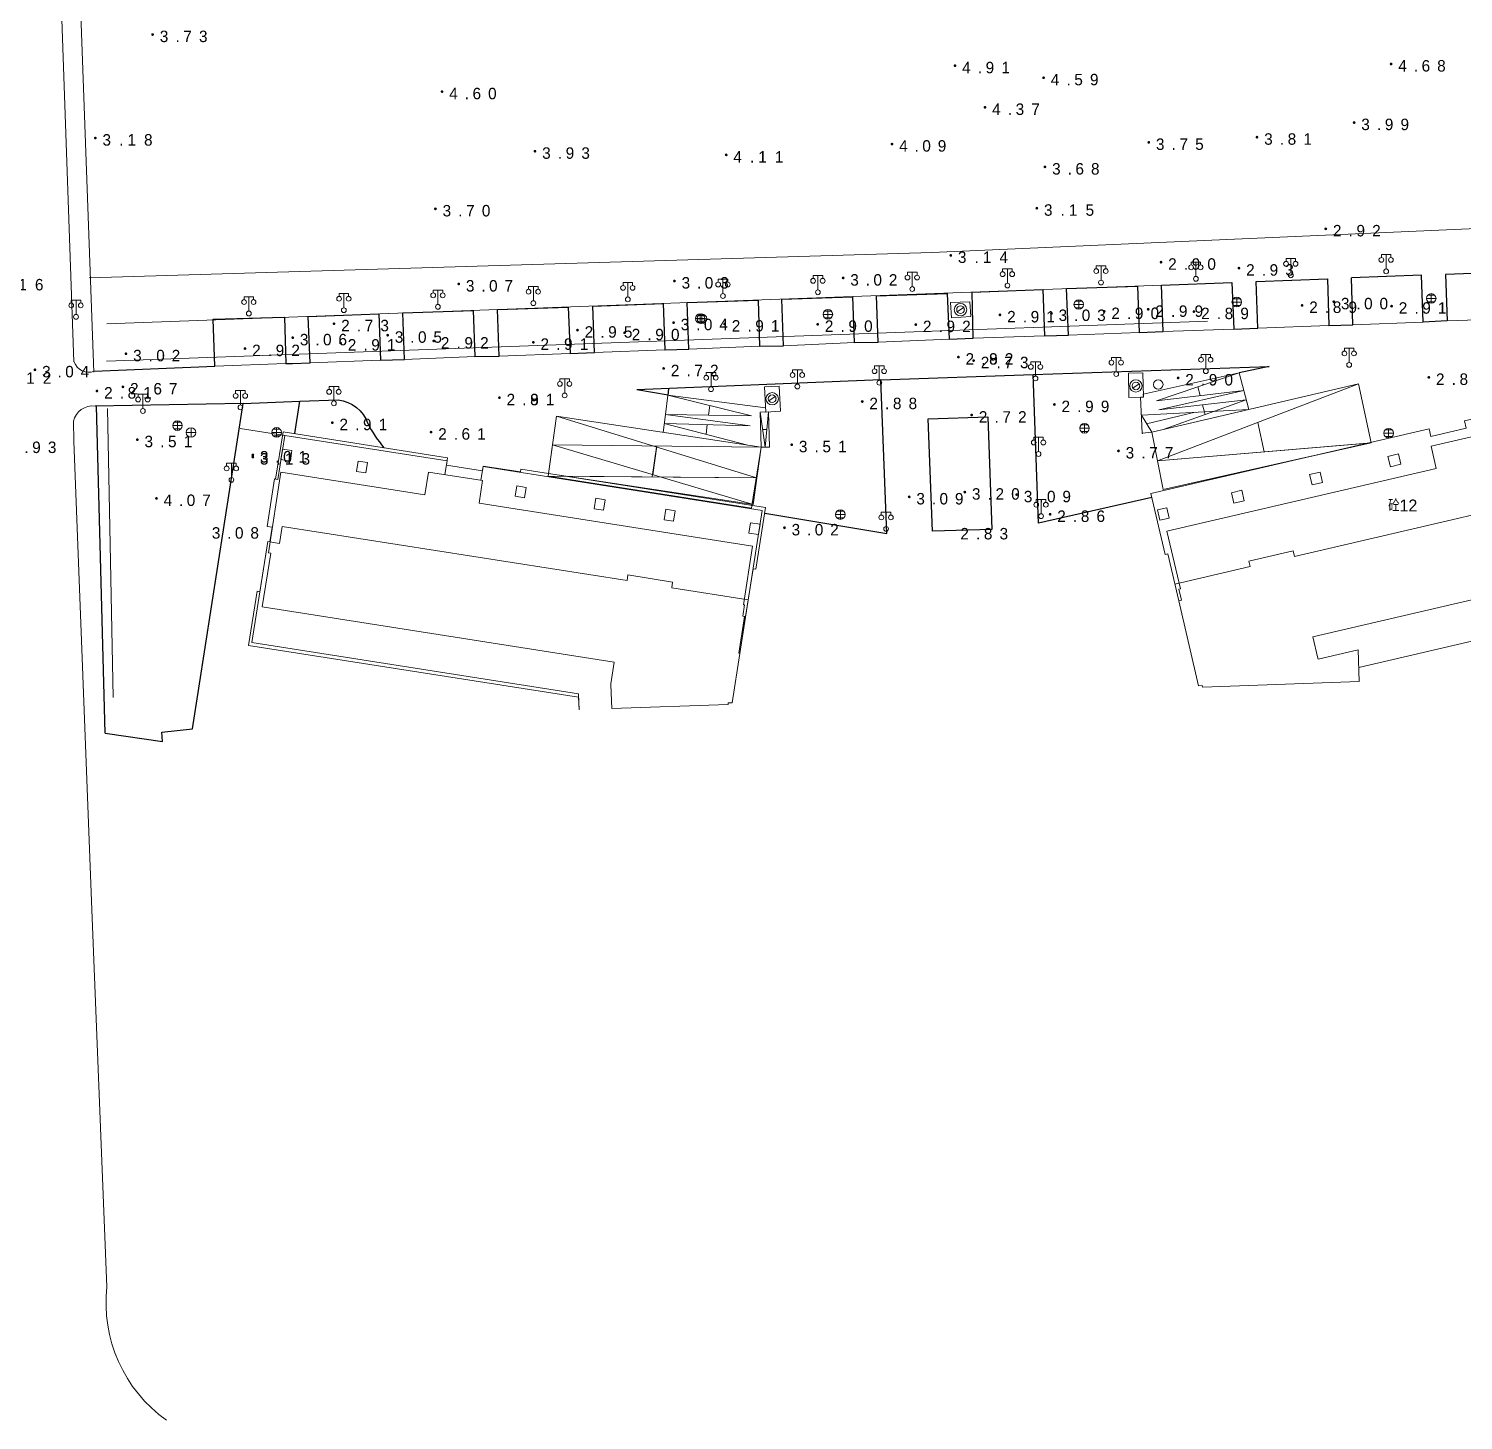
# Model space of a CAD drawing. Header units: metres. Extents: x 342272 to 345188, y 671156 to 672490.
# Drawn here: x 343000.5 to 343150.7, y 671389.2 to 671534.8 of the extents above; entities that cross this region are included whole.
import ezdxf
from ezdxf.enums import TextEntityAlignment as Align

# ---------------------------------------------------------------- set-up
doc = ezdxf.new("R2010")
doc.units = ezdxf.units.M
doc.header["$LTSCALE"] = 0.5
doc.header["$MEASUREMENT"] = 0
doc.layers.add('00-地形', color=251, linetype='Continuous')
doc.layers.add('00-现状标高', color=2, linetype='Continuous', lineweight=0, plot=False)
for name, color, linetype, lineweight in [('公共设施纪念物', 8, 'Continuous', 0), ('地貌土质', 30, 'Continuous', 0), ('普通房屋', 8, 'Continuous', 0), ('通讯及其他管线设施', 252, 'Continuous', 0)]:
    doc.layers.add(name, color=color, linetype=linetype, lineweight=lineweight)
doc.styles.add('正等线体2.0', font='MCS_Chinese1.shx', dxfattribs={"height": 2, "bigfont": 'MCS_Chinese1big.shx'})
doc.styles.add('正等线体2.4', font='MCS_Chinese1.shx', dxfattribs={"height": 2.4, "bigfont": 'MCS_Chinese1big.shx'})
doc.styles.add('细等线体2.5', font='MCS_Chinese1.shx', dxfattribs={"height": 2.5, "bigfont": 'MCS_Chinese1big.shx'})

# ---------------------------------------------------------------- blocks, each defined once
blk = doc.blocks.new('174201_2')
at = {"layer": '通讯及其他管线设施', "linetype": 'Continuous', "lineweight": 0}
for p, q in [((-1, 0), (1, 0)), ((-0.7, 0.7), (0.7, 0.7)), ((0, -1), (0, 1)), ((-0.7, -0.7), (0.7, -0.7))]:
    blk.add_line(p, q, dxfattribs=at)
blk.add_circle((0, 0), 1, dxfattribs=at)
blk = doc.blocks.new('174200_2')
at = {"layer": '通讯及其他管线设施', "linetype": 'Continuous', "lineweight": 0}
for p, q in [((-1, 0), (1, 0)), ((0, 1), (0, -1))]:
    blk.add_line(p, q, dxfattribs=at)
blk.add_circle((0, 0), 1, dxfattribs=at)
blk = doc.blocks.new('155210')
at = {"layer": '公共设施纪念物', "linetype": 'Continuous', "lineweight": 0}
for p, q in [((-1, 2.9), (-1, 3.5)), ((-1, 3.5), (1, 3.5)), ((0, 0.5), (0, 3.5)), ((1, 3.5), (1, 2.9))]:
    blk.add_line(p, q, dxfattribs=at)
for centre in [(-1, 2.4), (0, 0), (1, 2.4)]:
    blk.add_circle(centre, 0.5, dxfattribs=at)
blk = doc.blocks.new('174900_2')
at = {"layer": '通讯及其他管线设施', "linetype": 'Continuous', "lineweight": 0}
blk.add_circle((0, 0), 1, dxfattribs=at)
blk = doc.blocks.new('213400_5')
at = {"layer": '地貌土质', "linetype": 'Continuous', "lineweight": 0}
h = blk.add_hatch(color=30, dxfattribs=at)
edge = h.paths.add_edge_path()
edge.add_arc((0, 0), 0.3, 0, 360)
blk = doc.blocks.new('155210_2')
at = {"layer": '公共设施纪念物', "color": 9, "linetype": 'Continuous', "lineweight": 0}
for p, q in [((-1, 2.9), (-1, 3.5)), ((-1, 3.5), (1, 3.5)), ((0, 0.5), (0, 3.5)), ((1, 3.5), (1, 2.9))]:
    blk.add_line(p, q, dxfattribs=at)
for centre in [(-1, 2.4), (0, 0), (1, 2.4)]:
    blk.add_circle(centre, 0.5, dxfattribs=at)

msp = doc.modelspace()

# ---------------------------------------------------------------- linework, layer by layer
at = {"layer": '00-地形', "linetype": 'Continuous', "lineweight": 0}
for p, q in [((343099, 671506.25), (343096.98, 671506.17)), ((343096.98, 671506.17), (343097.09, 671504.56)), ((343099.11, 671504.7), (343099, 671506.25)), ((343099, 671506.25), (343099, 671506.25)), ((343097.09, 671504.56), (343099.11, 671504.7)), ((343097.68, 671505.22), (343098.35, 671505.65)), ((343115.6, 671498.8), (343117.11, 671498.82)), ((343115.65, 671496.25), (343115.6, 671498.8)), ((343115.6, 671498.8), (343115.6, 671498.8)), ((343117.11, 671498.82), (343117.17, 671496.28)), ((343077.49, 671497.36), (343079.03, 671497.44)), ((343077.63, 671494.72), (343077.49, 671497.36)), ((343079.03, 671497.44), (343079.17, 671494.8)), ((343079.03, 671497.44), (343079.03, 671497.44)), ((343116.05, 671497.23), (343116.71, 671497.66)), ((343077.97, 671495.89), (343078.63, 671496.33)), ((343117.17, 671496.28), (343115.65, 671496.25)), ((343079.17, 671494.8), (343077.63, 671494.72)), ((343026.87, 671489.75), (343027.05, 671490.83)), ((343027.86, 671489.59), (343026.87, 671489.75)), ((343027.05, 671490.83), (343028.03, 671490.68)), ((343028.03, 671490.68), (343027.86, 671489.59)), ((343034.78, 671488.51), (343034.95, 671489.59)), ((343034.95, 671489.59), (343035.93, 671489.44)), ((343035.93, 671489.44), (343035.76, 671488.35)), ((343143.86, 671490.33), (343142.77, 671490.08)), ((343142.77, 671490.08), (343143.02, 671489)), ((343144.11, 671489.25), (343143.86, 671490.33)), ((343035.76, 671488.35), (343034.78, 671488.51)), ((343044.19, 671489.15), (343047.96, 671488.56)), ((343135.66, 671488.44), (343134.57, 671488.19)), ((343134.57, 671488.19), (343134.82, 671487.11)), ((343135.91, 671487.36), (343135.66, 671488.44)), ((343143.02, 671489), (343144.11, 671489.25)), ((343051.39, 671485.9), (343051.56, 671486.99)), ((343051.56, 671486.99), (343052.55, 671486.83)), ((343052.55, 671486.83), (343052.38, 671485.74)), ((343127.48, 671486.53), (343126.4, 671486.27)), ((343127.73, 671485.44), (343127.48, 671486.53)), ((343134.82, 671487.11), (343135.91, 671487.36)), ((343052.38, 671485.74), (343051.39, 671485.9)), ((343059.67, 671484.6), (343059.85, 671485.69)), ((343059.85, 671485.69), (343060.83, 671485.53)), ((343060.83, 671485.53), (343060.66, 671484.44)), ((343126.4, 671486.27), (343126.65, 671485.19)), ((343126.65, 671485.19), (343127.73, 671485.44)), ((343060.66, 671484.44), (343059.67, 671484.6)), ((343066.99, 671483.45), (343067.16, 671484.54)), ((343067.98, 671483.3), (343066.99, 671483.45)), ((343067.16, 671484.54), (343068.15, 671484.38)), ((343068.15, 671484.38), (343067.98, 671483.3)), ((343119.63, 671484.71), (343118.63, 671484.49)), ((343118.63, 671484.49), (343118.88, 671483.4)), ((343118.88, 671483.4), (343119.87, 671483.62)), ((343119.87, 671483.62), (343119.63, 671484.71)), ((343075.87, 671482.06), (343076.05, 671483.14)), ((343076.86, 671481.9), (343075.87, 671482.06)), ((343076.05, 671483.14), (343077.03, 671482.99)), ((343077.03, 671482.99), (343076.86, 671481.9))]:
    msp.add_line(p, q, dxfattribs=at)
at = {"layer": '00-地形', "linetype": 'Continuous', "lineweight": 13, "flags": 128}
for points in [[(343018.93, 671683.38, 0.084466), (343010.93, 671681.04, 0.124134), (343003.54, 671675.44, 0.149181), (342999.43, 671662.02), (343001.68, 671596.93), (343003.9, 671536.8), (343005.2, 671499.98)], [(343014.89, 671389.21, -0.272415), (343008.66, 671403.19), (343007.08, 671442.64), (343005.18, 671491.66), (343005.15, 671493.76, -0.383707), (343007.41, 671495.35)]]:
    msp.add_lwpolyline(points, format="xyb", dxfattribs=at)
msp.add_lwpolyline([(343005.25, 671554.55), (343007.28, 671498.9)], dxfattribs=at)
at = {"layer": '00-地形', "linetype": 'Continuous', "lineweight": 0, "flags": 128}
for points in [[(343006.8, 671508.76), (343095.01, 671511.4), (343180.58, 671515.19), (343180.87, 671511.69)], [(343008.64, 671503.96), (343123.88, 671508.16)], [(343156.46, 671504.5), (343148.98, 671504.25)], [(343008.6, 671500.03), (343123.88, 671504.24)], [(343116.71, 671503.04), (343109.31, 671502.76)], [(343126.63, 671503.4), (343119.25, 671503.15)], [(343136.58, 671503.76), (343129.16, 671503.49)], [(343146.46, 671504.14), (343139.1, 671503.85)], [(343076.99, 671501.6), (343069.56, 671501.3)], [(343086.87, 671501.99), (343079.49, 671501.66)], [(343096.82, 671502.33), (343089.39, 671502.03)], [(343106.82, 671502.69), (343099.35, 671502.46)], [(343037.28, 671500.15), (343029.92, 671499.88)], [(343047.16, 671500.53), (343039.81, 671500.21)], [(343057.16, 671500.86), (343049.73, 671500.58)], [(343067.06, 671501.23), (343059.69, 671500.96)], [(343027.4, 671499.79), (343019.96, 671499.51)], [(343009.3, 671464.84), (343008.7, 671495.1)], [(343027.27, 671492.28), (343022.59, 671493.01)]]:
    msp.add_lwpolyline(points, dxfattribs=at)
at = {"layer": '00-地形', "lineweight": -3, "flags": 128}
for points in [[(343180.7, 671505.38), (343176.26, 671505.2), (343176.17, 671510.09), (343168.76, 671509.81), (343168.91, 671504.95), (343166.35, 671504.84), (343166.17, 671509.73), (343158.81, 671509.47), (343158.98, 671504.57), (343156.46, 671504.5), (343156.29, 671509.38), (343148.81, 671509.12), (343148.98, 671504.25), (343146.46, 671504.14), (343146.29, 671509.03), (343138.97, 671508.77)], [(343019.96, 671499.51), (343019.79, 671504.43), (343027.23, 671504.64), (343027.4, 671499.79), (343028.08, 671499.79), (343029.92, 671499.88), (343029.74, 671504.73), (343037.11, 671505), (343037.28, 671500.15), (343039.81, 671500.21), (343039.63, 671505.09), (343046.99, 671505.36), (343047.16, 671500.53), (343049.73, 671500.58), (343049.55, 671505.45), (343056.95, 671505.71), (343057.16, 671500.86), (343059.69, 671500.96), (343059.52, 671505.81), (343066.89, 671506.08), (343067.06, 671501.23), (343069.56, 671501.3), (343069.39, 671506.17), (343076.82, 671506.43), (343076.99, 671501.6), (343079.49, 671501.66), (343079.32, 671506.52), (343086.7, 671506.78), (343086.87, 671501.99), (343089.39, 671502.03), (343089.22, 671506.87), (343096.63, 671507.14), (343096.82, 671502.33), (343099.35, 671502.46), (343099.25, 671507.25), (343106.63, 671507.53), (343106.82, 671502.69), (343109.31, 671502.76), (343109.13, 671507.63), (343116.54, 671507.9), (343116.71, 671503.04), (343119.25, 671503.15), (343119.07, 671507.99), (343126.44, 671508.28), (343126.63, 671503.4), (343129.16, 671503.49), (343128.97, 671508.38), (343136.44, 671508.66), (343136.58, 671503.76), (343139.1, 671503.85), (343138.97, 671508.77)], [(343019.96, 671499.51), (343019.79, 671504.43), (343027.23, 671504.64), (343027.4, 671499.79), (343028.08, 671499.79), (343029.92, 671499.88), (343029.74, 671504.73), (343037.11, 671505), (343037.28, 671500.15), (343039.81, 671500.21), (343039.63, 671505.09), (343046.99, 671505.36), (343047.16, 671500.53), (343049.73, 671500.58), (343049.55, 671505.45), (343056.95, 671505.71), (343057.16, 671500.86), (343059.69, 671500.96), (343059.52, 671505.81), (343066.89, 671506.08), (343067.06, 671501.23), (343069.56, 671501.3), (343069.39, 671506.17), (343076.82, 671506.43), (343076.99, 671501.6), (343079.49, 671501.66), (343079.32, 671506.52), (343086.7, 671506.78), (343086.87, 671501.99), (343089.39, 671502.03), (343089.22, 671506.87), (343096.63, 671507.14), (343096.82, 671502.33), (343099.35, 671502.46), (343099.25, 671507.25), (343106.63, 671507.53), (343106.82, 671502.69), (343109.31, 671502.76), (343109.13, 671507.63), (343116.54, 671507.9), (343116.71, 671503.04), (343119.25, 671503.15), (343119.07, 671507.99), (343126.44, 671508.28), (343126.63, 671503.4), (343129.16, 671503.49), (343128.97, 671508.38), (343136.44, 671508.66), (343136.58, 671503.76), (343139.1, 671503.85), (343138.97, 671508.77), (343138.97, 671508.77)], [(343007.33, 671498.98), (343019.96, 671499.51)], [(343089.68, 671498.08), (343105.63, 671498.65)], [(343118.04, 671485.78), (343106.18, 671483.08), (343105.63, 671498.65), (343130.32, 671499.5), (343127.2, 671498.81)], [(343089.68, 671498.08), (343064.14, 671497.05)], [(343067.4, 671496.49), (343064.14, 671497.05)], [(343067.4, 671496.49), (343067.49, 671497.16)], [(343090.3, 671482.01), (343089.68, 671498.08)], [(343008.48, 671461.1), (343014.48, 671460.26), (343014.42, 671461.23), (343017.63, 671461.56), (343022.91, 671495.63), (343007.41, 671495.35)], [(343022.91, 671495.63), (343028.84, 671495.84)], [(343008.48, 671461.1), (343007.56, 671495.35)], [(343094.65, 671494.01), (343100.88, 671494.21), (343101.3, 671482.42), (343095.09, 671482.24), (343094.65, 671494.01)], [(343077.52, 671484.13), (343090.3, 671482.01)]]:
    msp.add_lwpolyline(points, dxfattribs=at)
msp.add_lwpolyline([(343028.32, 671492.46), (343028.84, 671495.84), (343032.86, 671495.98, -0.294649), (343035.96, 671493.52, 0.052093), (343037.65, 671490.99)], format="xyb", dxfattribs=at)
at = {"layer": '00-地形', "linetype": 'Continuous', "lineweight": 0}
for centre, radius in [((343098.02, 671505.43), 0.65), ((343098.02, 671505.43), 0.4), ((343116.38, 671497.45), 0.65), ((343116.38, 671497.45), 0.4), ((343078.3, 671496.11), 0.65), ((343078.3, 671496.11), 0.4)]:
    msp.add_circle(centre, radius, dxfattribs=at)
at = {"layer": '00-地形', "linetype": 'Continuous', "lineweight": 13}
msp.add_arc((343006.78, 671500.57), 1.68, 200.1733, 289.6978, dxfattribs=at)
at = {"layer": '00-地形', "linetype": 'Continuous', "lineweight": 0}
for p in [(343098.42, 671505.43), (343116.78, 671497.45), (343078.7, 671496.11)]:
    msp.add_point(p, dxfattribs=at)
at = {"layer": '公共设施纪念物', "linetype": 'Continuous', "lineweight": 0}
for p, q in [((343127.2, 671498.81), (343118.55, 671495.9)), ((343127.68, 671496.99), (343118.55, 671495.9)), ((343139.68, 671497.68), (343118.64, 671489.6)), ((343127.68, 671496.99), (343118.8, 671494.95)), ((343122.87, 671497.36), (343123.11, 671496.45)), ((343067.39, 671496.49), (343076.14, 671494.31)), ((343071.77, 671495.4), (343071.64, 671494.39)), ((343127.94, 671495.99), (343118.8, 671494.95)), ((343127.94, 671495.99), (343119.33, 671492.91)), ((343123.37, 671495.47), (343123.63, 671494.45)), ((343055.74, 671494.27), (343076.65, 671487.85)), ((343067.13, 671494.47), (343066.89, 671492.58)), ((343067.13, 671494.47), (343076.14, 671494.31)), ((343077.05, 671494.72), (343077.58, 671491.03)), ((343077.92, 671494.74), (343077.58, 671491.03)), ((343128.2, 671494.99), (343116.96, 671494.39)), ((343118.04, 671492.61), (343116.96, 671494.39)), ((343122.58, 671494.69), (343117.5, 671493.5)), ((343076.01, 671493.29), (343067.01, 671493.53)), ((343075.75, 671491.25), (343067.01, 671493.53)), ((343071.51, 671493.41), (343071.38, 671492.39)), ((343077.32, 671492.88), (343077.75, 671492.88)), ((343129.82, 671490.55), (343129.16, 671493.64)), ((343076.3, 671485.04), (343055.31, 671491.28)), ((343077.15, 671491.03), (343055.31, 671491.28)), ((343066.19, 671491.06), (343065.75, 671487.93)), ((343065.8, 671488.16), (343066.23, 671491.15)), ((343141, 671491.5), (343118.64, 671489.6)), ((343140.7, 671491.47), (343118.64, 671489.6)), ((343054.85, 671488.01), (343076.65, 671487.85)), ((343056.72, 671488), (343076.65, 671487.85))]:
    msp.add_line(p, q, dxfattribs=at)
at = {"layer": '公共设施纪念物', "linetype": 'Continuous', "lineweight": 0, "flags": 128}
for points in [[(343116.87, 671496.28), (343117.05, 671492.5), (343118.04, 671492.61), (343128.2, 671494.99), (343127.2, 671498.81)], [(343116.87, 671496.28), (343117.05, 671492.5), (343118.04, 671492.61), (343128.2, 671494.99), (343127.2, 671498.81), (343117.16, 671496.59), (343117.17, 671496.28), (343116.87, 671496.28)], [(343119.24, 671486.6), (343118.04, 671492.61), (343139.68, 671497.68), (343141, 671491.5), (343119.24, 671486.6)], [(343119.24, 671486.6), (343118.04, 671492.61), (343139.68, 671497.68), (343141, 671491.5)], [(343076.01, 671493.29), (343067.13, 671494.47), (343067.39, 671496.49), (343077.61, 671495.15)], [(343077.15, 671491.03), (343076.15, 671484.67), (343054.85, 671488.01), (343055.74, 671494.27), (343077.15, 671491.03)], [(343054.89, 671488.29), (343055.74, 671494.27), (343077.15, 671491.03), (343076.3, 671485.04), (343054.89, 671488.29)], [(343054.89, 671488.29), (343055.74, 671494.27), (343077.15, 671491.03)], [(343077.15, 671491.03), (343078.01, 671491.04), (343077.92, 671494.74), (343077.05, 671494.72), (343077.15, 671491.03)], [(343077.15, 671491.03), (343078.01, 671491.04), (343077.92, 671494.74)], [(343077.15, 671491.03), (343076.19, 671484.94)], [(343134.73, 671490.09), (343119.24, 671486.6)]]:
    msp.add_lwpolyline(points, dxfattribs=at)
at = {"layer": '公共设施纪念物', "linetype": 'Continuous', "lineweight": 0}
msp.add_point((343117.05, 671492.5), dxfattribs=at)
at = {"layer": '普通房屋', "lineweight": 0, "flags": 128}
for points in [[(343139.71, 671468), (343174.45, 671476.07), (343173.15, 671481.66), (343172.86, 671481.59), (343171.66, 671486.76), (343170.06, 671486.38), (343169.71, 671487.9), (343170.04, 671487.98), (343167.76, 671497.76), (343150.78, 671493.81), (343150.96, 671493.03), (343147.25, 671492.17), (343147.07, 671492.95), (343117.95, 671486.19), (343119.43, 671479.82), (343119.72, 671479.88), (343120.87, 671474.95)], [(343058.08, 671463.56), (343058.03, 671464.88), (343023.48, 671470.3), (343024.37, 671475.97), (343024.66, 671475.92), (343025.49, 671481.16), (343025.7, 671481.12), (343025.95, 671482.66), (343025.43, 671482.75), (343026.21, 671487.72), (343026.31, 671487.71), (343027.09, 671492.65), (343044.32, 671489.94), (343044.19, 671489.15), (343047.96, 671488.56), (343048.03, 671489.06), (343051.94, 671488.45), (343051.98, 671488.74), (343077.61, 671484.72), (343076.59, 671478.26), (343076.3, 671478.31), (343075.51, 671473.31)], [(343170.04, 671485.21), (343170.19, 671485.25), (343168.26, 671493.56), (343153.42, 671490.12), (343152.88, 671492.45), (343147.29, 671491.15), (343147.83, 671488.82), (343119.63, 671482.26), (343121.04, 671476.23), (343120.89, 671476.19), (343121.16, 671475.02), (343120.87, 671474.95), (343122.93, 671466.07), (343123.33, 671466.09), (343123.34, 671465.93), (343139.77, 671466.53), (343139.64, 671469.83), (343135.45, 671468.86), (343135.44, 671468.97), (343134.92, 671471.2), (343171.33, 671479.66), (343170.04, 671485.21)], [(343044.04, 671488.17), (343044.26, 671489.61), (343027.27, 671492.28), (343026.55, 671487.67), (343026.21, 671487.72), (343025.43, 671482.75), (343025.95, 671482.66), (343025.7, 671481.12), (343025.49, 671481.16), (343023.83, 671470.59), (343058.02, 671465.22), (343058.08, 671463.56)], [(343026.88, 671488.43), (343041.95, 671486.07), (343042.32, 671488.44), (343047.99, 671487.55), (343047.62, 671485.18), (343076.25, 671480.68), (343075.29, 671474.56), (343075.4, 671474.54), (343075.22, 671473.35), (343075.51, 671473.31), (343074.91, 671469.45), (343074.91, 671469.45), (343074.1, 671464.3), (343073.7, 671464.29), (343073.71, 671464.13), (343061.51, 671463.68), (343061.42, 671466.17), (343061.41, 671466.28), (343061.77, 671468.54), (343024.92, 671474.32), (343025.8, 671479.95), (343025.56, 671479.99), (343026.88, 671488.43)], [(343026.88, 671488.43), (343041.95, 671486.07), (343042.32, 671488.44), (343047.99, 671487.55), (343047.62, 671485.18), (343076.25, 671480.68), (343075.29, 671474.56), (343075.4, 671474.54), (343075.22, 671473.35), (343075.42, 671473.32), (343074.81, 671469.47), (343074.91, 671469.45), (343074.1, 671464.3), (343073.7, 671464.29), (343073.71, 671464.13), (343061.51, 671463.68), (343061.42, 671466.17), (343061.41, 671466.28), (343061.77, 671468.54), (343024.92, 671474.32), (343025.8, 671479.95), (343025.56, 671479.99), (343026.88, 671488.43)], [(343047.8, 671487.58), (343048.03, 671489.02), (343077.26, 671484.43), (343074.91, 671469.45)], [(343120.46, 671476.71), (343128.35, 671478.54), (343128.22, 671479.13), (343132.83, 671480.2), (343132.97, 671479.61), (343168.62, 671487.9), (343169.03, 671486.14), (343170.01, 671486.37)], [(343025.7, 671481.12), (343026.72, 671480.96), (343027, 671482.74), (343063.11, 671477.08), (343063.2, 671477.67), (343067.88, 671476.93), (343067.79, 671476.34), (343075.79, 671475.08)]]:
    msp.add_lwpolyline(points, dxfattribs=at)

# ---------------------------------------------------------------- block references
at = {"layer": '00-现状标高', "color": 30, "linetype": 'Continuous', "lineweight": 0, "xscale": 0.5, "yscale": 0.5, "zscale": 0.5}
for p in [(343013.44, 671534.22), (343097.44, 671530.96), (343143.1, 671531.14), (343106.72, 671529.7), (343043.74, 671528.25), (343100.58, 671526.6), (343139.23, 671525.01), (343007.44, 671523.39), (343090.85, 671522.76), (343117.73, 671522.94), (343129.06, 671523.48), (343053.47, 671522.01), (343073.49, 671521.63), (343106.86, 671520.37), (343043.05, 671515.98), (343106.01, 671516.05), (343136.26, 671513.89), (343097, 671511.11), (343119.01, 671510.4), (343085.73, 671508.75), (343127.17, 671509.78), (343045.49, 671508.12), (343068.07, 671508.43), (343133.78, 671505.88), (343137.1, 671506.26), (343143.15, 671505.8), (343102.15, 671504.89), (343107.54, 671505.04), (343113.06, 671505.25), (343117.67, 671505.47), (343122.46, 671505.23), (343032.43, 671503.96), (343038.05, 671502.76), (343057.92, 671503.29), (343062.85, 671503.02), (343067.98, 671504.07), (343073.32, 671503.93), (343083.07, 671503.9), (343093.34, 671503.87), (343023.11, 671501.36), (343028.11, 671502.5), (343033.12, 671501.94), (343042.87, 671502.16), (343053.3, 671502.02), (343010.65, 671500.82), (343097.8, 671500.47), (343099.39, 671500.1), (343001.12, 671499.14), (343066.94, 671499.28), (343120.8, 671498.29), (343147.05, 671498.35), (343007.61, 671496.92), (343010.33, 671497.35), (343049.75, 671496.22), (343087.73, 671495.82), (343107.85, 671495.51), (343099.19, 671494.41), (343032.25, 671493.61), (343042.59, 671492.62), (343011.84, 671491.83), (343080.35, 671491.3), (343023.93, 671490.23), (343023.93, 671490.01), (343114.56, 671490.65), (343098.47, 671486.34), (343013.84, 671485.68), (343092.65, 671485.84), (343103.9, 671486.08), (343107.4, 671484.02), (343079.59, 671482.61)]:
    msp.add_blockref('213400_5', p, dxfattribs=at)
at = {"layer": '公共设施纪念物', "linetype": 'Continuous', "lineweight": 0, "xscale": 0.5, "yscale": 0.5, "zscale": 0.5}
for p in [(343122.66, 671508.66), (343132.6, 671509.03), (343142.58, 671509.44), (343083.09, 671507.25), (343092.97, 671507.59), (343102.93, 671507.95), (343112.73, 671508.27), (343043.31, 671505.73), (343053.3, 671506.11), (343063.19, 671506.51), (343073.15, 671506.86), (343023.51, 671505.03), (343033.46, 671505.37), (343138.71, 671499.65), (343105.88, 671498.24), (343114.32, 671498.69), (343123.7, 671498.99), (343071.9, 671497.11), (343080.94, 671497.39), (343089.52, 671497.79), (343022.63, 671495.21), (343032.42, 671495.63), (343056.58, 671496.46), (343012.42, 671494.83), (343106.19, 671490.33), (343021.69, 671487.62), (343106.45, 671483.82), (343090.23, 671482.49)]:
    msp.add_blockref('155210', p, dxfattribs=at)
at = {"layer": '公共设施纪念物', "color": 6, "linetype": 'Continuous', "lineweight": 0, "xscale": 0.5, "yscale": 0.5, "zscale": 0.5}
msp.add_blockref('155210_2', (343005.42, 671504.68), dxfattribs=at)
at = {"layer": '通讯及其他管线设施', "linetype": 'Continuous', "lineweight": 0, "xscale": 0.5, "yscale": 0.5, "zscale": 0.5}
for name, p in [('174201_2', (343110.4, 671505.97)), ('174201_2', (343126.94, 671506.23)), ('174201_2', (343147.3, 671506.61)), ('174201_2', (343070.76, 671504.5)), ('174201_2', (343070.95, 671504.48)), ('174201_2', (343084.14, 671504.94)), ('174900_2', (343118.72, 671497.6)), ('174201_2', (343016.04, 671493.3)), ('174200_2', (343017.46, 671492.58)), ('174201_2', (343026.42, 671492.59)), ('174201_2', (343111, 671493.02)), ('174201_2', (343142.84, 671492.51)), ('174201_2', (343085.44, 671483.99))]:
    msp.add_blockref(name, p, dxfattribs=at)

# ---------------------------------------------------------------- texts
at = {"layer": '00-现状标高', "color": 30, "linetype": 'Continuous', "lineweight": 0, "char_height": 1.2, "attachment_point": 4, "line_spacing_factor": 0.6}
for s, insert, style in [('\\T1.841;3.73', (343014.19, 671534.02), '正等线体2.4'), ('\\T1.825;4.68', (343143.85, 671530.94), '正等线体2.4'), ('\\T1.841;4.91', (343098.19, 671530.76), '正等线体2.4'), ('\\T1.841;4.59', (343107.47, 671529.5), '正等线体2.4'), ('\\T1.825;4.60', (343044.49, 671528.04), '正等线体2.4'), ('\\T1.841;4.37', (343101.33, 671526.4), '正等线体2.4'), ('\\T1.841;3.99', (343139.98, 671524.81), '正等线体2.4'), ('\\T1.951;3.18', (343008.19, 671523.19), '正等线体2.4'), ('\\T1.841;3.93', (343054.22, 671521.81), '正等线体2.4'), ('\\T1.810;4.09', (343091.6, 671522.56), '正等线体2.4'), ('\\T1.841;3.75', (343118.48, 671522.74), '正等线体2.4'), ('\\T1.841;3.81', (343129.81, 671523.28), '正等线体2.4'), ('\\T1.951;4.11', (343074.24, 671521.42), '正等线体2.4'), ('\\T1.825;3.68', (343107.61, 671520.16), '正等线体2.4'), ('\\T1.841;3.70', (343043.8, 671515.78), '正等线体2.4'), ('\\T1.951;3.15', (343106.76, 671515.85), '正等线体2.4'), ('\\T1.841;2.92', (343137.01, 671513.69), '正等线体2.4'), ('\\T1.951;3.14', (343097.75, 671510.91), '正等线体2.4'), ('\\T1.841;2.90', (343119.76, 671510.2), '正等线体2.4'), ('\\T1.810;3.02', (343086.48, 671508.54), '正等线体2.0'), ('\\T1.841;2.93', (343127.92, 671509.58), '正等线体2.0'), ('\\T1.951;3.16', (342996.77, 671508.04), '正等线体2.4'), ('\\T1.810;3.07', (343046.24, 671507.92), '正等线体2.0'), ('\\T1.810;3.03', (343068.82, 671508.23), '正等线体2.4'), ('\\T1.841;2.99', (343118.42, 671505.27), '正等线体2.0'), ('\\T1.841;2.89', (343134.53, 671505.68), '正等线体2.0'), ('\\T1.810;3.00', (343137.85, 671506.06), '正等线体2.4'), ('\\T1.841;2.91', (343143.9, 671505.6), '正等线体2.0'), ('\\T1.841;2.73', (343033.18, 671503.76), '正等线体2.4'), ('\\T1.810;3.04', (343068.73, 671503.87), '正等线体2.0'), ('\\T1.841;2.91', (343102.9, 671504.69), '正等线体2.0'), ('\\T1.810;3.03', (343108.29, 671504.84), '正等线体2.0'), ('\\T1.841;2.90', (343113.81, 671505.04), '正等线体2.0'), ('\\T1.841;2.89', (343123.21, 671505.03), '正等线体2.0'), ('\\T1.810;3.06', (343028.86, 671502.29), '正等线体2.0'), ('\\T1.810;3.05', (343038.8, 671502.56), '正等线体2.0'), ('\\T1.841;2.95', (343058.67, 671503.09), '正等线体2.0'), ('\\T1.841;2.90', (343063.6, 671502.82), '正等线体2.0'), ('\\T1.841;2.91', (343074.07, 671503.73), '正等线体2.0'), ('\\T1.841;2.90', (343083.82, 671503.7), '正等线体2.0'), ('\\T1.841;2.92', (343094.09, 671503.67), '正等线体2.0'), ('\\T1.841;2.92', (343023.86, 671501.16), '正等线体2.4'), ('\\T1.841;2.91', (343033.87, 671501.74), '正等线体2.4'), ('\\T1.841;2.92', (343043.62, 671501.95), '正等线体2.0'), ('\\T1.841;2.91', (343054.05, 671501.82), '正等线体2.0'), ('\\T1.810;3.02', (343011.4, 671500.62), '正等线体2.4'), ('\\T1.841;2.82', (343098.55, 671500.27), '正等线体2.0'), ('\\T1.841;2.92', (343098.55, 671500.27), '正等线体2.4'), ('\\T1.841;2.73', (343100.14, 671499.9), '正等线体2.0'), ('\\T1.951;3.12', (342997.59, 671498.27), '正等线体2.0'), ('\\T1.810;3.04', (343001.87, 671498.94), '正等线体2.4'), ('\\T1.841;2.72', (343067.69, 671499.07), '正等线体2.0'), ('\\T1.841;2.90', (343121.55, 671498.09), '正等线体2.0'), ('\\T1.841;2.89', (343147.8, 671498.15), '正等线体2.4'), ('\\T1.841;2.81', (343008.36, 671496.72), '正等线体2.0'), ('\\T1.825;2.67', (343011.08, 671497.15), '正等线体2.0'), ('\\T1.841;2.81', (343050.5, 671496.02), '正等线体2.0'), ('\\T1.841;2.91', (343050.5, 671496.02), '正等线体2.4'), ('\\T1.841;2.88', (343088.48, 671495.61), '正等线体2.4'), ('\\T1.841;2.99', (343108.6, 671495.3), '正等线体2.0'), ('\\T1.841;2.91', (343033, 671493.41), '正等线体2.0'), ('\\T1.841;2.72', (343099.94, 671494.21), '正等线体2.0'), ('\\T1.825;2.61', (343043.34, 671492.42), '正等线体2.0'), ('\\T1.841;2.93', (342998.37, 671491.02), '正等线体2.0'), ('\\T1.841;3.51', (343012.59, 671491.63), '正等线体2.0'), ('\\T1.841;3.51', (343081.1, 671491.1), '正等线体2.0'), ('\\T1.841;3.77', (343115.31, 671490.45), '正等线体2.0'), ('\\T1.810;3.01', (343024.68, 671490.03), '正等线体2.0'), ('\\T1.951;3.13', (343024.68, 671489.81), '正等线体2.0'), ('\\T1.841;3.20', (343099.22, 671486.14), '正等线体2.0'), ('\\T1.810;3.09', (343104.65, 671485.87), '正等线体2.0'), ('\\T1.810;4.07', (343014.59, 671485.48), '正等线体2.0'), ('\\T1.810;3.09', (343093.4, 671485.64), '正等线体2.0'), ('\\T1.841;2.86', (343108.15, 671483.81), '正等线体2.4'), ('\\T1.810;3.08', (343019.64, 671482.06), '正等线体2.0'), ('\\T1.810;3.02', (343080.34, 671482.4), '正等线体2.4'), ('\\T1.841;2.83', (343098, 671481.98), '正等线体2.4')]:
    msp.add_mtext(s, dxfattribs=dict(at, insert=insert, style=style))
at = {"layer": '普通房屋', "lineweight": 0, "style": '细等线体2.5'}
msp.add_text('砼12', height=1.25, dxfattribs=at).set_placement((343144.32, 671484.94), align=Align.MIDDLE_CENTER)

doc.saveas('drawing.dxf')
